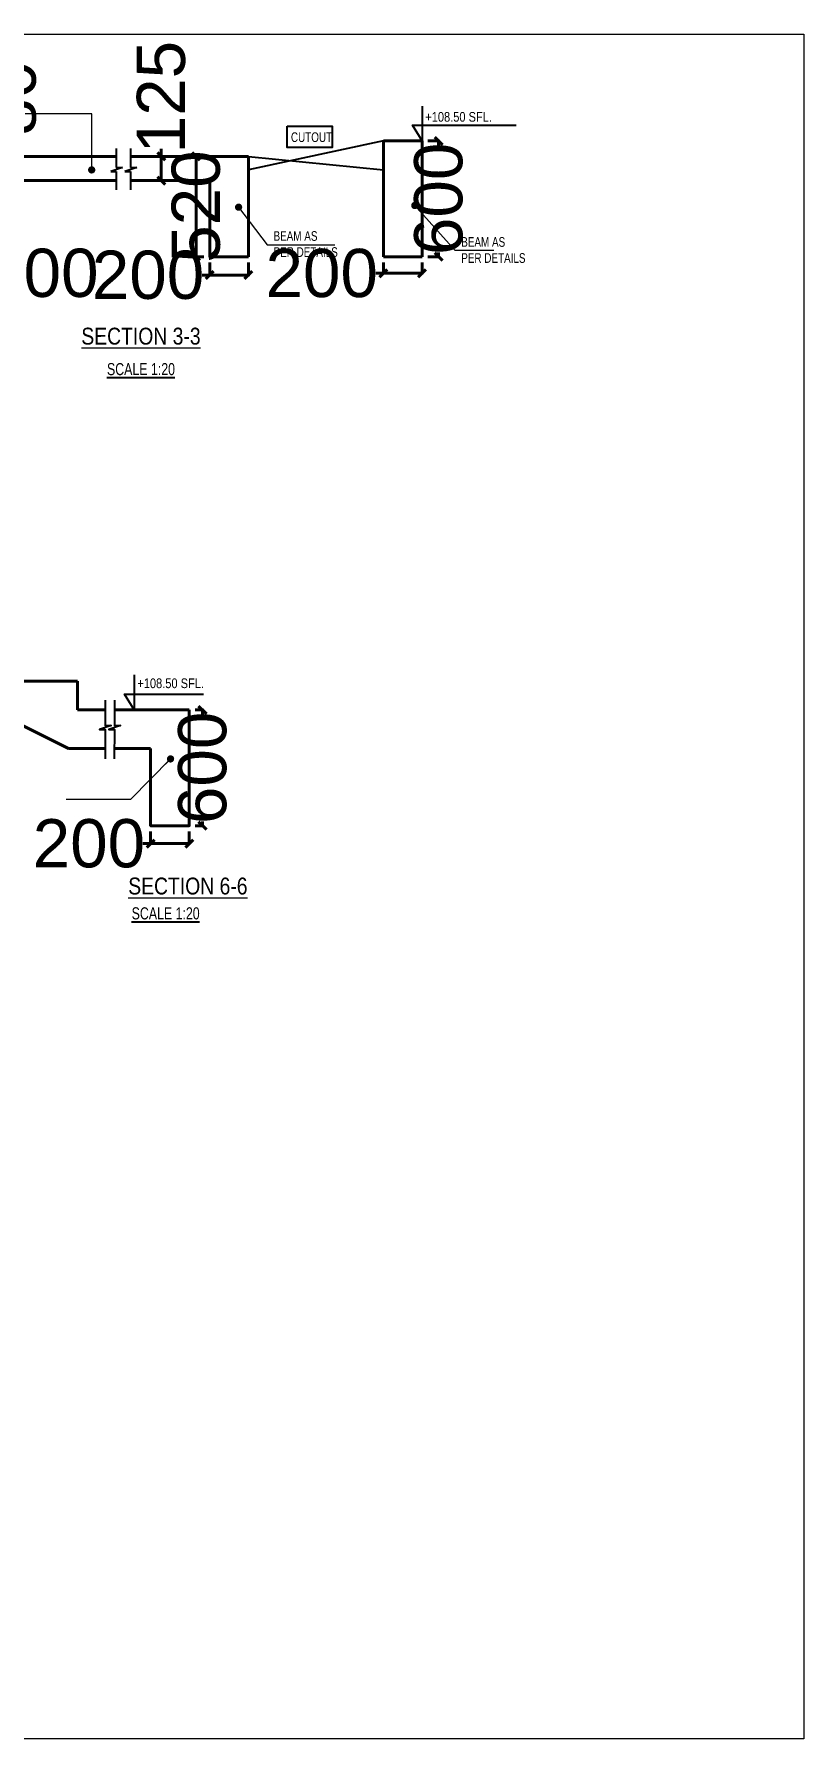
# Model space of a CAD drawing. Header units: millimetres. Extents: x -29 to 37328, y -5 to 79129.
# Drawn here: x 16933 to 20924, y 6051 to 14886 of the extents above; entities that cross this region are included whole.
import ezdxf

# ---------------------------------------------------------------- set-up
doc = ezdxf.new("R2010")
doc.units = ezdxf.units.MM
for name, color, linetype in [('HAT', 8, 'Continuous'), ('S - TXT-1', 6, 'Continuous'), ('TEMP', 8, 'Continuous'), ('TEXT', 7, 'Continuous')]:
    doc.layers.add(name, color=color, linetype=linetype)
for name, color, linetype, lineweight in [('S - COL', 5, 'Continuous', 40), ('S - DIM', 253, 'Continuous', 13), ('S - SEC CUT', 5, 'Continuous', 13), ('S - SEC CUT TXT', 1, 'Continuous', 13), ('STR-Stair', 1, 'Continuous', 13)]:
    doc.layers.add(name, color=color, linetype=linetype, lineweight=lineweight)
doc.styles.add('SD', font='ARIALNB.TTF')
doc.styles.add('SED', font='ARIALN.TTF', dxfattribs={"height": 50})
doc.styles.add('SOBHA', font='arial.ttf')
doc.styles.add('sobha.sed', font='swisscl.ttf')
doc.dimstyles.new('S--20', dxfattribs={"dimscale": 20, "dimtxt": 12.5, "dimasz": 2, "dimexe": 0.25, "dimexo": 1.5, "dimgap": 0.1, "dimtad": 0, "dimdec": 0, "dimrnd": 0.0005, "dimzin": 0, "dimdsep": 46, "dimtxsty": 'SOBHA', "dimblk": 'OBLIQUE', "dimcen": 0.09, "dimclrd": 8, "dimclre": 8, "dimclrt": 4, "dimadec": 0, "dimazin": 0, "dimtfac": 1, "dimtdec": 0, "dimtofl": 0, "dimtmove": 0, "dimatfit": 3, "dimfxl": 0.18, "dimtolj": 1, "dimtzin": 0, "dimlwd": -1, "dimlwe": -1, "dimarcsym": 0})
doc.dimstyles.new('S-25', dxfattribs={"dimscale": 25, "dimtxt": 2.5, "dimasz": 1.5, "dimexe": 0.25, "dimexo": 0.5, "dimgap": 0.1, "dimtad": 0, "dimdec": 0, "dimrnd": 0.0005, "dimzin": 0, "dimdsep": 46, "dimtxsty": 'SOBHA', "dimblk": 'OBLIQUE', "dimcen": 0.09, "dimclrd": 8, "dimclre": 8, "dimclrt": 6, "dimadec": 0, "dimazin": 0, "dimtfac": 1, "dimtdec": 0, "dimtofl": 0, "dimtmove": 0, "dimatfit": 3, "dimfxl": 0.18, "dimtolj": 1, "dimtzin": 0, "dimlwd": -1, "dimlwe": -1, "dimarcsym": 0})

# ---------------------------------------------------------------- blocks, each defined once
blk = doc.blocks.new('_Oblique')
at = {"color": 0, "linetype": 'ByBlock', "lineweight": -2}
blk.add_line((-0.5, -0.5), (0.5, 0.5), dxfattribs=at)
blk = doc.blocks.new('*D293')
at = {"layer": 'Defpoints', "color": 0, "transparency": 16777216}
for p in [(18744.1, 13732.1), (18944.1, 13732.1), (18744.1, 13646.2)]:
    blk.add_point(p, dxfattribs=at)
at = {"layer": 'S - COL', "color": 8, "transparency": 16777216}
for p, q in [((18744.1, 13702.1), (18744.1, 13641.2)), ((18944.1, 13702.1), (18944.1, 13641.2)), ((18744.1, 13646.2), (18704.1, 13646.2)), ((18944.1, 13646.2), (18744.1, 13646.2))]:
    blk.add_line(p, q, dxfattribs=at)
at = {"layer": 'S - COL', "color": 8, "transparency": 16777216, "xscale": 40, "yscale": 40, "zscale": 40, "rotation": 180}
blk.add_blockref('_Oblique', (18744.1, 13646.2), dxfattribs=at)
at = {"layer": 'S - COL', "color": 8, "transparency": 16777216, "xscale": 40, "yscale": 40, "zscale": 40}
blk.add_blockref('_Oblique', (18944.1, 13646.2), dxfattribs=at)
at = {"layer": 'S - COL', "color": 4, "transparency": 16777216, "insert": (18424.2, 13646.2), "char_height": 250, "attachment_point": 5, "style": 'SOBHA'}
blk.add_mtext('\\A1;200', dxfattribs=at)
blk = doc.blocks.new('*D294')
at = {"layer": 'Defpoints', "color": 0, "transparency": 16777216}
for p in [(18944.1, 14332.1), (18944.1, 13732.1), (19029.9, 13732.1)]:
    blk.add_point(p, dxfattribs=at)
at = {"layer": 'S - COL', "color": 8, "transparency": 16777216}
for p, q in [((18974.1, 14332.1), (19034.9, 14332.1)), ((19029.9, 14332.1), (19029.9, 14310.5)), ((18974.1, 13732.1), (19034.9, 13732.1)), ((19029.9, 13732.1), (19029.9, 13753.6))]:
    blk.add_line(p, q, dxfattribs=at)
at = {"layer": 'S - COL', "color": 8, "transparency": 16777216, "xscale": 40, "yscale": 40, "zscale": 40}
for p, rotation in [((19029.9, 14332.1), 90), ((19029.9, 13732.1), 270)]:
    blk.add_blockref('_Oblique', p, dxfattribs=dict(at, rotation=rotation))
at = {"layer": 'S - COL', "color": 4, "transparency": 16777216, "insert": (19029.9, 14032.1), "char_height": 250, "attachment_point": 5, "rotation": 90, "style": 'SOBHA'}
blk.add_mtext('\\A1;600', dxfattribs=at)
blk = doc.blocks.new('*D295')
at = {"layer": 'Defpoints', "color": 0, "transparency": 16777216}
for p in [(16456.2, 13732.1), (16656.2, 13732.1), (16656.2, 13647.1)]:
    blk.add_point(p, dxfattribs=at)
at = {"layer": 'S - COL', "color": 8, "transparency": 16777216}
for p, q in [((16456.2, 13702.1), (16456.2, 13642.1)), ((16656.2, 13702.1), (16656.2, 13642.1)), ((16456.2, 13647.1), (16656.2, 13647.1)), ((16656.2, 13647.1), (16696.2, 13647.1))]:
    blk.add_line(p, q, dxfattribs=at)
at = {"layer": 'S - COL', "color": 8, "transparency": 16777216, "xscale": 40, "yscale": 40, "zscale": 40, "rotation": 180}
blk.add_blockref('_Oblique', (16456.2, 13647.1), dxfattribs=at)
at = {"layer": 'S - COL', "color": 8, "transparency": 16777216, "xscale": 40, "yscale": 40, "zscale": 40}
blk.add_blockref('_Oblique', (16656.2, 13647.1), dxfattribs=at)
at = {"layer": 'S - COL', "color": 4, "transparency": 16777216, "insert": (16976, 13647.1), "char_height": 250, "attachment_point": 5, "style": 'SOBHA'}
blk.add_mtext('\\A1;200', dxfattribs=at)
blk = doc.blocks.new('*D297')
at = {"layer": 'Defpoints', "color": 0, "transparency": 16777216}
for p in [(16656.2, 14332.1), (16818.8, 14332.1), (16656.2, 14252.1)]:
    blk.add_point(p, dxfattribs=at)
at = {"layer": 'S - COL', "color": 8, "transparency": 16777216}
for p, q in [((16686.2, 14332.1), (16823.8, 14332.1)), ((16818.8, 14332.1), (16818.8, 14372.1)), ((16818.8, 14252.1), (16818.8, 14332.1)), ((16686.2, 14252.1), (16823.8, 14252.1))]:
    blk.add_line(p, q, dxfattribs=at)
at = {"layer": 'S - COL', "color": 8, "transparency": 16777216, "xscale": 40, "yscale": 40, "zscale": 40}
for p, rotation in [((16818.8, 14332.1), 90), ((16818.8, 14252.1), 270)]:
    blk.add_blockref('_Oblique', p, dxfattribs=dict(at, rotation=rotation))
at = {"layer": 'S - COL', "color": 4, "transparency": 16777216, "insert": (16818.8, 14552.9), "char_height": 250, "attachment_point": 5, "rotation": 90, "style": 'SOBHA'}
blk.add_mtext('\\A1;80', dxfattribs=at)
blk = doc.blocks.new('*D299')
at = {"layer": 'Defpoints', "color": 0, "transparency": 16777216}
for p in [(17843.8, 13732.1), (18043.8, 13732.1), (17843.8, 13637.1)]:
    blk.add_point(p, dxfattribs=at)
at = {"layer": 'S - COL', "color": 8, "transparency": 16777216}
for p, q in [((17843.8, 13702.1), (17843.8, 13632.1)), ((18043.8, 13702.1), (18043.8, 13632.1)), ((17843.8, 13637.1), (17803.8, 13637.1)), ((18043.8, 13637.1), (17843.8, 13637.1))]:
    blk.add_line(p, q, dxfattribs=at)
at = {"layer": 'S - COL', "color": 8, "transparency": 16777216, "xscale": 40, "yscale": 40, "zscale": 40, "rotation": 180}
blk.add_blockref('_Oblique', (17843.8, 13637.1), dxfattribs=at)
at = {"layer": 'S - COL', "color": 8, "transparency": 16777216, "xscale": 40, "yscale": 40, "zscale": 40}
blk.add_blockref('_Oblique', (18043.8, 13637.1), dxfattribs=at)
at = {"layer": 'S - COL', "color": 4, "transparency": 16777216, "insert": (17523.9, 13637.1), "char_height": 250, "attachment_point": 5, "style": 'SOBHA'}
blk.add_mtext('\\A1;200', dxfattribs=at)
blk = doc.blocks.new('*D300')
at = {"layer": 'Defpoints', "color": 0, "transparency": 16777216}
for p in [(17843.8, 14252.1), (17772.8, 13732.1), (17843.8, 13732.1)]:
    blk.add_point(p, dxfattribs=at)
at = {"layer": 'S - COL', "color": 8, "transparency": 16777216}
for p, q in [((17813.8, 14252.1), (17767.8, 14252.1)), ((17772.8, 14252.1), (17772.8, 13732.1)), ((17813.8, 13732.1), (17767.8, 13732.1))]:
    blk.add_line(p, q, dxfattribs=at)
at = {"layer": 'S - COL', "color": 8, "transparency": 16777216, "xscale": 40, "yscale": 40, "zscale": 40}
for p, rotation in [((17772.8, 14252.1), 90), ((17772.8, 13732.1), 270)]:
    blk.add_blockref('_Oblique', p, dxfattribs=dict(at, rotation=rotation))
at = {"layer": 'S - COL', "color": 4, "transparency": 16777216, "insert": (17772.8, 13992.1), "char_height": 250, "attachment_point": 5, "rotation": 90, "style": 'SOBHA'}
blk.add_mtext('\\A1;520', dxfattribs=at)
blk = doc.blocks.new('*D301')
at = {"layer": 'Defpoints', "color": 0, "transparency": 16777216}
for p in [(17592.2, 14252.1), (17730.1, 14252.1, 1.5), (17730.1, 14127.1, 1.5)]:
    blk.add_point(p, dxfattribs=at)
at = {"layer": 'S - COL', "color": 8, "transparency": 16777216}
for p, q in [((17700.1, 14252.1), (17587.2, 14252.1)), ((17592.2, 14252.1), (17592.2, 14292.1)), ((17592.2, 14127.1), (17592.2, 14252.1)), ((17700.1, 14127.1), (17587.2, 14127.1))]:
    blk.add_line(p, q, dxfattribs=at)
at = {"layer": 'S - COL', "color": 8, "transparency": 16777216, "xscale": 40, "yscale": 40, "zscale": 40}
for p, rotation in [((17592.2, 14252.1), 90), ((17592.2, 14127.1), 270)]:
    blk.add_blockref('_Oblique', p, dxfattribs=dict(at, rotation=rotation))
at = {"layer": 'S - COL', "color": 4, "transparency": 16777216, "insert": (17592.2, 14559.4), "char_height": 250, "attachment_point": 5, "rotation": 90, "style": 'SOBHA'}
blk.add_mtext('\\A1;125', dxfattribs=at)
blk = doc.blocks.new('*D246')
at = {"layer": 'Defpoints', "color": 0, "transparency": 16777216}
for p in [(17537.3, 10783.4), (17737.3, 10783.4), (17537.3, 10690.9)]:
    blk.add_point(p, dxfattribs=at)
at = {"layer": 'S - COL', "color": 8, "transparency": 16777216}
for p, q in [((17537.3, 10690.9), (17497.3, 10690.9)), ((17537.3, 10753.4), (17537.3, 10685.9)), ((17737.3, 10690.9), (17537.3, 10690.9)), ((17737.3, 10753.4), (17737.3, 10685.9))]:
    blk.add_line(p, q, dxfattribs=at)
at = {"layer": 'S - COL', "color": 8, "transparency": 16777216, "xscale": 40, "yscale": 40, "zscale": 40, "rotation": 180}
blk.add_blockref('_Oblique', (17537.3, 10690.9), dxfattribs=at)
at = {"layer": 'S - COL', "color": 8, "transparency": 16777216, "xscale": 40, "yscale": 40, "zscale": 40}
blk.add_blockref('_Oblique', (17737.3, 10690.9), dxfattribs=at)
at = {"layer": 'S - COL', "color": 4, "transparency": 16777216, "insert": (17217.4, 10690.9), "char_height": 250, "attachment_point": 5, "style": 'SOBHA'}
blk.add_mtext('\\A1;200', dxfattribs=at)
blk = doc.blocks.new('*D371')
at = {"layer": 'Defpoints', "color": 0, "transparency": 16777216}
for p in [(17737.3, 11383.4, 0.8), (17806.2, 11383.4), (17737.3, 10783.4, 0.8)]:
    blk.add_point(p, dxfattribs=at)
at = {"layer": 'S - COL', "color": 8, "transparency": 16777216}
for p, q in [((17767.3, 11383.4), (17811.2, 11383.4)), ((17806.2, 11383.4), (17806.2, 11361.8)), ((17767.3, 10783.4), (17811.2, 10783.4)), ((17806.2, 10783.4), (17806.2, 10805))]:
    blk.add_line(p, q, dxfattribs=at)
at = {"layer": 'S - COL', "color": 8, "transparency": 16777216, "xscale": 40, "yscale": 40, "zscale": 40}
for p, rotation in [((17806.2, 11383.4), 90), ((17806.2, 10783.4), 270)]:
    blk.add_blockref('_Oblique', p, dxfattribs=dict(at, rotation=rotation))
at = {"layer": 'S - COL', "color": 4, "transparency": 16777216, "insert": (17806.2, 11083.4), "char_height": 250, "attachment_point": 5, "rotation": 90, "style": 'SOBHA'}
blk.add_mtext('\\A1;600', dxfattribs=at)

msp = doc.modelspace()

# ---------------------------------------------------------------- linework, layer by layer
at = {"layer": 'HAT'}
for p, q in [((18744.1, 14332.1, 0.4), (18043.8, 14182.1, 0.2)), ((17359, 14292.8, 0.4), (17359, 14195.2, 0.4)), ((17433.1, 14292.8, 0.4), (17433.1, 14195.2, 0.4)), ((18043.8, 14252.1, 0.4), (18744.1, 14182.1, 0.2)), ((17390.9, 14195.2, 0.4), (17330.4, 14174.5, 0.4)), ((17330.4, 14174.5, 0.4), (17359, 14174.5, 0.4)), ((17359, 14195.2, 0.4), (17390.9, 14195.2, 0.4)), ((17359, 14174.5, 0.4), (17359, 14079.1, 0.4)), ((17465, 14195.2, 0.4), (17404.4, 14174.5, 0.4)), ((17404.4, 14174.5, 0.4), (17433.1, 14174.5, 0.4)), ((17433.1, 14174.5, 0.4), (17433, 14079.1, 0.4)), ((17433.1, 14195.2, 0.4), (17465, 14195.2, 0.4))]:
    msp.add_line(p, q, dxfattribs=at)
at = {"layer": 'HAT', "elevation": -0.8}
msp.add_lwpolyline([(18245.5, 14408.9), (18478.7, 14408.9), (18478.7, 14298.9), (18245.5, 14298.9)], close=True, dxfattribs=at)
at = {"layer": 'HAT', "elevation": 0.8}
for points in [[(17301.4, 11434.4), (17301.4, 11302.2), (17333.3, 11302.2), (17272.7, 11281.5), (17301.4, 11281.5), (17301.3, 11129.9)], [(17349.2, 11434.4), (17349.2, 11302.2), (17381, 11302.2), (17320.5, 11281.5), (17349.2, 11281.5), (17349.1, 11129.9)]]:
    msp.add_lwpolyline(points, dxfattribs=at)
at = {"layer": 'S - COL'}
for p, q in [((18744.1, 14332.1, 0.2), (18744.1, 13732.1, 0.2)), ((18944.1, 14332.1, 0.2), (18944.1, 13732.1, 0.2)), ((17843.8, 14252.1, 0.4), (17843.8, 14252.1, 0.4)), ((18043.8, 14252.1, 0.4), (18043.8, 13732.1, 0.4)), ((16656.2, 14127.1, 0.4), (17359, 14127.1, 0.4)), ((17433, 14127.1, 0.4), (17843.8, 14127.1, 0.4)), ((17843.8, 14127.1, 0.4), (17843.8, 13732.1, 0.4)), ((16858.2, 11533.4, 0.8), (17158.2, 11533.4, 0.8)), ((17158.2, 11533.4, 0.8), (17158.2, 11383.4, 0.8)), ((16558.2, 11459.8, 0.8), (17111, 11183.4, 0.8)), ((17158.2, 11383.4, 0.8), (17301.4, 11383.4, 0.8)), ((17349.2, 11383.4, 0.8), (17349.2, 11383.4, 0.8)), ((17537.3, 11383.4, 0.8), (17349.2, 11383.4, 0.8)), ((17349.1, 11233.4, 0.8), (17349.1, 11233.4, 0.8)), ((17111, 11183.4, 0.8), (17301.4, 11183.4, 0.8)), ((17537.3, 11183.4, 0.8), (17349.2, 11183.4, 0.8))]:
    msp.add_line(p, q, dxfattribs=at)
at = {"layer": 'S - COL', "linetype": 'ByBlock'}
for p, q in [((18744.1, 14332.1, 0.2), (18944.1, 14332.1, 0.2)), ((17359, 14252.1, 0.4), (16656.2, 14252.1, 0.4)), ((17843.8, 14252.1, 0.4), (17433.1, 14252.1, 0.4)), ((17843.8, 14252.1, 0.4), (18043.8, 14252.1, 0.4)), ((17843.8, 13732.1, 0.4), (18043.8, 13732.1, 0.4)), ((18744.1, 13732.1, 0.2), (18944.1, 13732.1, 0.2))]:
    msp.add_line(p, q, dxfattribs=at)
at = {"layer": 'S - COL', "elevation": 0.8}
for points in [[(17537.3, 11383.4), (17737.3, 11383.4)], [(17737.3, 11383.4), (17737.3, 10783.4), (17537.3, 10783.4), (17537.3, 11183.4)]]:
    msp.add_lwpolyline(points, dxfattribs=at)
at = {"layer": 'STR-Stair', "linetype": 'ByBlock'}
msp.add_lwpolyline([(11592.9, 14886), (20923.5, 14886), (20923.5, 6051.2), (11592.9, 6051.2)], close=True, dxfattribs=at)
at = {"layer": 'TEMP'}
for points, elevation in [([(18944.1, 14513.3), (18944.1, 14332.1), (18895.1, 14413.3), (19432.2, 14413.3)], 0.2), ([(17451.4, 11564.7), (17451.4, 11383.4), (17402.4, 11464.6), (17810.6, 11464.6)], 0.8)]:
    msp.add_lwpolyline(points, dxfattribs=dict(at, elevation=elevation))

# ---------------------------------------------------------------- texts
at = {"layer": 'S - SEC CUT', "color": 4, "char_height": 50, "width": 408.126, "attachment_point": 1, "style": 'SED'}
for insert in [(18960.9, 14482, 0.2), (17468.3, 11546.8, 0.8)]:
    msp.add_mtext('+108.50 SFL.', dxfattribs=dict(at, insert=insert))
at = {"layer": 'S - SEC CUT TXT', "color": 1, "linetype": 'ByBlock', "char_height": 87.5, "style": 'SD'}
for s, insert, width, attachment_point, rotation in [('{\\fArial Narrow|b0|i0|c0|p34;\\LSECTION 3-3}', (17178.1, 13364.4, 0.4), 1177.794, 1, 0.01072), ('{\\fArial Narrow|b0|i0|c0|p34;\\LSECTION 6-6}', (18039.5, 10514.7, 0.8), 677.748, 3, 359.98928)]:
    msp.add_mtext(s, dxfattribs=dict(at, insert=insert, width=width, attachment_point=attachment_point, rotation=rotation))
at = {"layer": 'S - TXT-1', "char_height": 50, "width": 1001.801, "attachment_point": 7, "style": 'sobha.sed'}
for s, insert in [('\\pxqj;CUTOUT', (18264.6, 14326.1, -0.8)), ('\\pxqj;BEAM AS\\PPER DETAILS', (18174.3, 13730.6, 0.4)), ('\\pxqj;BEAM AS\\PPER DETAILS', (19147.3, 13699.8, 0.2))]:
    msp.add_mtext(s, dxfattribs=dict(at, insert=insert))
at = {"layer": 'TEXT', "char_height": 62.5, "width": 1805.445, "style": 'sobha.sed'}
for insert, attachment_point in [((19116.5, 13117.7, 0.4), 9), ((17438.9, 10297.3, 0.8), 7)]:
    msp.add_mtext('\\pxql;{\\LSCALE 1:20}', dxfattribs=dict(at, insert=insert, attachment_point=attachment_point))

# ---------------------------------------------------------------- dimensions: what is measured, and where the dimension line sits
at = {"layer": 'S - COL'}
for base, p1, p2, picture, middle in [((17592.2, 14252.1, -1.2), (17730.1, 14127.1, 0.4), (17730.1, 14252.1, 0.4), '*D301', (17592.2, 14559.4, -1.2)), ((17772.8, 13732.1, 0.4), (17843.8, 14252.1, 0.4), (17843.8, 13732.1, 0.4), '*D300', (17772.8, 13992.1, 0.4))]:
    dim = msp.add_linear_dim(base=base, p1=p1, p2=p2, angle=90, dimstyle='S--20', dxfattribs=at)
    dim.commit()
    dim.dimension.update_dxf_attribs({"geometry": picture, "text_midpoint": middle, "dimtype": 160})
for base, p1, p2, angle, picture, middle in [((16818.8, 14332.1, 0.4), (16656.2, 14252.1, 0.4), (16656.2, 14332.1, 0.4), 90, '*D297', (16818.8, 14552.9, 0.4)), ((19029.9, 13732.1, 0.2), (18944.1, 14332.1, 0.2), (18944.1, 13732.1, 0.2), 90, '*D294', (19029.9, 14032.1, 0.2)), ((17843.8, 13637.1, 0.4), (18043.8, 13732.1, 0.4), (17843.8, 13732.1, 0.4), 180, '*D299', (17523.9, 13637.1, 0.4)), ((18744.1, 13646.2, 0.2), (18944.1, 13732.1, 0.2), (18744.1, 13732.1, 0.2), 180, '*D293', (18424.2, 13646.2, 0.2)), ((17806.2, 11383.4), (17737.3, 10783.4, 0.8), (17737.3, 11383.4, 0.8), 90, '*D371', (17806.2, 11083.4)), ((17537.3, 10690.9, 0.8), (17737.3, 10783.4, 0.8), (17537.3, 10783.4, 0.8), 180, '*D246', (17217.4, 10690.9, 0.8))]:
    dim = msp.add_linear_dim(base=base, p1=p1, p2=p2, angle=angle, dimstyle='S--20', dxfattribs=at)
    dim.commit()
    dim.dimension.update_dxf_attribs({"geometry": picture, "text_midpoint": middle})
dim = msp.add_linear_dim(base=(16656.2, 13647.1, 0.4), p1=(16456.2, 13732.1, 0.4), p2=(16656.2, 13732.1, 0.4), dimstyle='S--20', dxfattribs=at)
dim.commit()
dim.dimension.update_dxf_attribs({"geometry": '*D295', "text_midpoint": (16976, 13647.1, 0.4)})

# ---------------------------------------------------------------- leaders
at = {"layer": 'S - DIM'}
for points in [[(17231.7, 14182.1, 0.4), (17231.7, 14472.1, 0.4), (16886.6, 14472.1, 0.4)], [(17993.3, 13988.9, 0.4), (18140.6, 13793.9, 0.4), (18492.8, 13793.9, 0.4)], [(18906.6, 13997.7, 0.4), (19113.7, 13766.6, 0.4), (19317.1, 13766.6, 0.4)], [(17640.6, 11129.7, 0.8), (17433.5, 10918.9, 0.8), (17100.1, 10918.9, 0.8)]]:
    msp.add_leader(points, dimstyle='S-25', override={"dimldrblk": 'Dot'}, dxfattribs=at)

doc.saveas('drawing.dxf')
